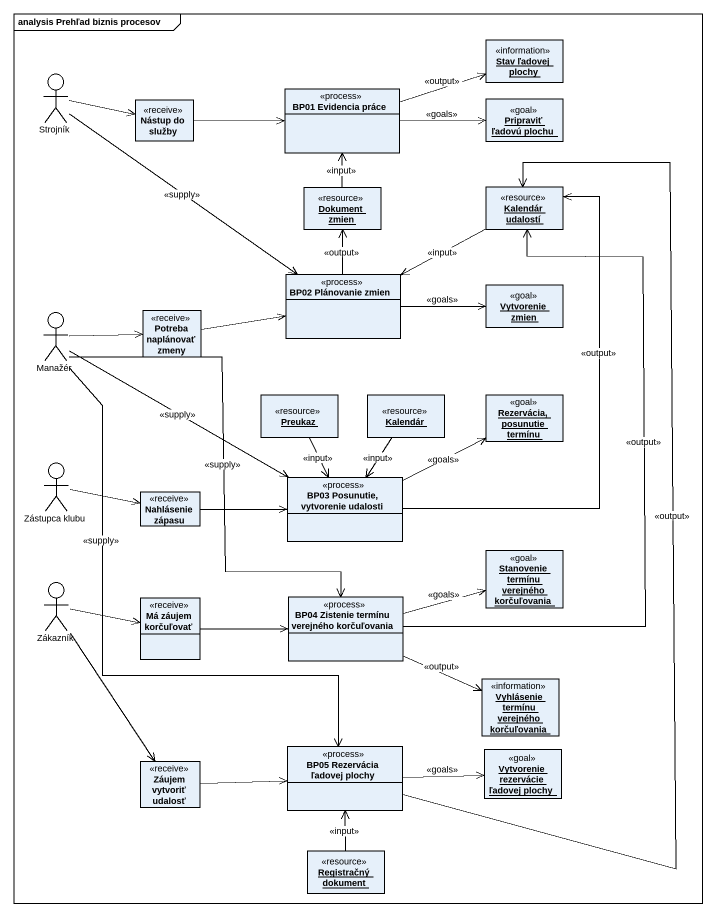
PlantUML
@startuml
mainframe analysis Prehľad biznis procesov
allowmixing
hide circle
hide empty members
object "Stav ľadovej plochy" as Stav_ľadovej_plochy <<information>>
actor Strojník
class "Nástup do služby" as Nástup_do_služby <<receive>>
class "BP01 Evidencia práce" as BP01_Evidencia_práce <<process>>
object "Pripraviť ľadovú plochu" as Pripraviť_ľadovú_plochu <<goal>>
object "Dokument zmien" as Dokument_zmien <<resource>>
object "Kalendár udalostí" as Kalendár_udalostí <<resource>>
class "BP02 Plánovanie zmien" as BP02_Plánovanie_zmien <<process>>
actor Manažér
class "Potreba naplánovať zmeny" as Potreba_naplánovať_zmeny <<receive>>
object "Vytvorenie zmien" as Vytvorenie_zmien <<goal>>
object Preukaz <<resource>>
object Kalendár <<resource>>
object "Rezervácia, posunutie termínu" as Rezervácia_posunutie_termínu <<goal>>
actor "Zástupca klubu" as Zástupca_klubu
class "Nahlásenie zápasu" as Nahlásenie_zápasu <<receive>>
class "BP03 Posunutie, vytvorenie udalosti" as BP03_Posunutie_vytvorenie <<process>>
actor Zákazník
object "Stanovenie termínu verejného korčuľovania" as Stanovenie_termínu <<goal>>
class "Má záujem korčuľovať" as Má_záujem_korčuľovať <<receive>>
class "BP04 Zistenie termínu verejného korčuľovania" as BP04_Zistenie_termínu <<process>>
object "Vyhlásenie termínu verejného korčuľovania" as Vyhlásenie_termínu <<information>>
class "Záujem vytvoriť udalosť" as Záujem_vytvoriť_udalosť <<receive>>
class "BP05 Rezervácia ľadovej plochy" as BP05_Rezervácia_ľadovej <<process>>
object "Vytvorenie rezervácie ľadovej plochy" as Vytvorenie_rezervácie <<goal>>
object "Registračný dokument" as Registračný_dokument <<resource>>
Strojník -right-> Nástup_do_služby
Strojník --> BP02_Plánovanie_zmien : <<supply>>
Nástup_do_služby -right-> BP01_Evidencia_práce
BP01_Evidencia_práce -right-> Stav_ľadovej_plochy : <<output>>
BP01_Evidencia_práce -right-> Pripraviť_ľadovú_plochu : <<goals>>
Dokument_zmien -up-> BP01_Evidencia_práce : <<input>>
Kalendár_udalostí -left-> BP02_Plánovanie_zmien : <<input>>
BP02_Plánovanie_zmien -up-> Dokument_zmien : <<output>>
BP02_Plánovanie_zmien -right-> Vytvorenie_zmien : <<goals>>
Manažér -right-> Potreba_naplánovať_zmeny
Manažér -right-> BP03_Posunutie_vytvorenie : <<supply>>
Manažér --> BP04_Zistenie_termínu : <<supply>>
Manažér --> BP05_Rezervácia_ľadovej : <<supply>>
Potreba_naplánovať_zmeny -right-> BP02_Plánovanie_zmien
Preukaz --> BP03_Posunutie_vytvorenie : <<input>>
Kalendár --> BP03_Posunutie_vytvorenie : <<input>>
Zástupca_klubu -right-> Nahlásenie_zápasu
Nahlásenie_zápasu -right-> BP03_Posunutie_vytvorenie
BP03_Posunutie_vytvorenie -up-> Kalendár_udalostí : <<output>>
BP03_Posunutie_vytvorenie -right-> Rezervácia_posunutie_termínu : <<goals>>
Zákazník -right-> Má_záujem_korčuľovať
Zákazník --> Záujem_vytvoriť_udalosť
Má_záujem_korčuľovať -right-> BP04_Zistenie_termínu
BP04_Zistenie_termínu -up-> Kalendár_udalostí : <<output>>
BP04_Zistenie_termínu -right-> Stanovenie_termínu : <<goals>>
BP04_Zistenie_termínu -right-> Vyhlásenie_termínu : <<output>>
Záujem_vytvoriť_udalosť -right-> BP05_Rezervácia_ľadovej
BP05_Rezervácia_ľadovej -up-> Kalendár_udalostí : <<output>>
BP05_Rezervácia_ľadovej -right-> Vytvorenie_rezervácie : <<goals>>
Registračný_dokument -up-> BP05_Rezervácia_ľadovej : <<input>>
@enduml
